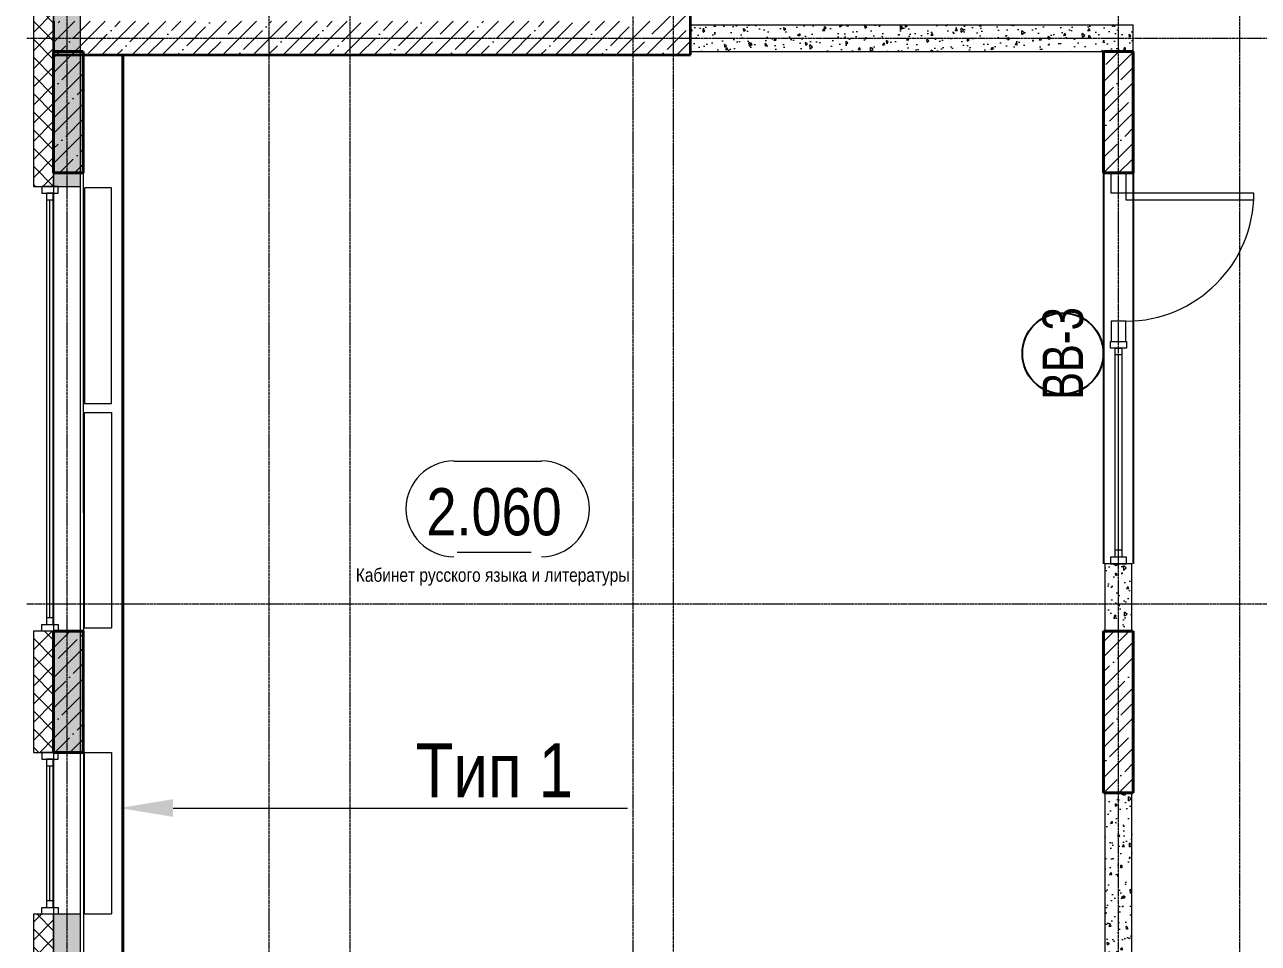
# Model space of a CAD drawing. Header units: millimetres. Extents: x -65509 to 912790, y 446 to 713294.
# Drawn here: x 236380 to 245533, y 184458 to 191275 of the extents above; entities that cross this region are included whole.
import ezdxf
from ezdxf import colors
from ezdxf.entities.mleader import LeaderData, LeaderLine
from ezdxf.enums import TextEntityAlignment as Align
from ezdxf.math import Vec2, Vec3

# ---------------------------------------------------------------- set-up
doc = ezdxf.new("R2010")
doc.units = ezdxf.units.MM
doc.linetypes.add('CENTER2', pattern=[28.575, 19.05, -3.175, 3.175, -3.175])
doc.linetypes.add('HIDDEN2', pattern=[4.7625, 3.175, -1.5875])
doc.layers.get('Defpoints').update_dxf_attribs({"color": 250})
for name, color, linetype, lineweight in [('A-Wall_Материал_Газоблок_Контур', 250, 'Continuous', 0), ('АР_Area', 250, 'Continuous', 5), ('АР_Витраж', 250, 'Continuous', 13), ('АР_Витраж марка', 250, 'Continuous', 9), ('АР_Двери_витраж', 250, 'Continuous', 9), ('АР_Колонны', 250, 'Continuous', 30), ('АР_Окна', 250, 'Continuous', 5), ('АР_Стены ЖБ', 250, 'Continuous', 35), ('АР_Стены ПЕНОблок', 250, 'Continuous', 20), ('АР_Утеплитель', 250, 'Continuous', 0), ('АР_Штриховка', 250, 'Continuous', 0), ('КМ_Фахверки', 250, 'Continuous', 25), ('Размеры зашивки ГКЛ', 250, 'Continuous', 0), ('РД_Оси_100', 250, 'Continuous', 0), ('РД_проем_инж перемыч_фахверк', 250, 'Continuous', 18)]:
    doc.layers.add(name, color=color, linetype=linetype, lineweight=lineweight)
doc.layers.add('АР_Отопительные приборы', color=1, linetype='HIDDEN2', lineweight=0, true_color=0xff0000)
doc.layers.add('Зашивка радиаторов тип 1 (фанера и МДФ)', color=7, linetype='Continuous', lineweight=0, true_color=0x000085)
doc.layers.add('РД_Витраж_вн', color=250, linetype='Continuous')
doc.layers.add('РД_Проем', color=250, linetype='Continuous', lineweight=0, plot=False)
doc.styles.add('Arial_09', font='ARIALN.TTF', dxfattribs={"width": 0.9})
doc.styles.add('style1', font='ARIALN.TTF')
pattern_1 = [(45, (142195.16, 127275.07), (-112.2532, 112.2532), []), (45, (142307.41, 127275.07), (-112.2532, 112.2532), [198.4375, -39.6875, 0, -39.6875])]

# ---------------------------------------------------------------- blocks, each defined once
blk = doc.blocks.new('СОШ_2200_АР_ОСИ_М100_28.05.24')
at = {"layer": 'РД_Оси_100', "linetype": 'CENTER2'}
for p, q in [((94500, -6155), (94500, 139938.679)), ((96000, -6155), (96000, 139938.679)), ((102300, -6155), (102300, 139938.679)), ((119910, 59700), (94200, 59700))]:
    blk.add_line(p, q, dxfattribs=at)
for points in [[(96600, -6155), (96600, 139938.679)], [(98700, -6194.98), (98700, 139538.679), (98550, 139938.679)], [(99000, -6195.83), (99000, 139538.679), (99150, 139938.679)], [(103200, -6155), (103200, 139938.679)], [(94200, 63900), (119410, 63900), (119910, 63750)]]:
    blk.add_lwpolyline(points, dxfattribs=at)
blk = doc.blocks.new('MOK-МаркаПом_овал_ареал')
for p, q in [((-2.986, 3.764), (3.522, 3.764)), ((-2.75, -3), (2.75, -3))]:
    blk.add_line(p, q)
for centre, radius, start, end in [((-2.986, 0.215), 3.55, 90, 270), ((3.522, 0.215), 3.55, 270, 90), ((-7.411, 0), 7.161, 0, 0.00095)]:
    blk.add_arc(centre, radius, start, end)
at = {"color": 0, "style": 'style1'}
blk.add_attdef('АР-ПОМЕЩЕНИЕ:НОМЕР', text='', height=3, dxfattribs=at).set_placement((0.261, 0), align=Align.MIDDLE)
blk = doc.blocks.new('МаркаВитража1')
at = {"layer": 'Defpoints'}
blk.add_circle((0, 0), 3, dxfattribs=at)
at = {"color": 0, "linetype": 'ByBlock', "lineweight": -2, "style": 'Arial_09', "width": 0.9}
blk.add_attdef('АР-ОКНО:НАИМЕНОВАНИЕ', text='', height=3, dxfattribs=at).set_placement((0, 0), align=Align.MIDDLE)

msp = doc.modelspace()

# ---------------------------------------------------------------- hatches: boundary and pattern name
at = {"layer": 'АР_Штриховка', "linetype": 'Continuous', "lineweight": 5}
h = msp.add_hatch(dxfattribs=at)
h.set_pattern_fill('ANSI35', color=256, scale=25, angle=-360, style=0)
h.set_pattern_definition([(45, (142195.16, 127275.07), (-112.2532, 112.2532), []), (45, (142307.41, 127275.07), (-112.2532, 112.2532), [198.4375, -39.6875, 0, -39.6875])])
h.paths.add_polyline_path([(241320.157, 196150.073), (241070.157, 196400.073), (241070.157, 191300.073), (241320.157, 191050.073)], flags=0)
at = {"layer": 'АР_Штриховка', "linetype": 'Continuous', "lineweight": 0}
h = msp.add_hatch(dxfattribs=at)
h.set_pattern_fill('ANSI37', color=256, scale=30, style=0)
h.set_pattern_definition([(45, (142195.16, 127275.07), (-67.35192, 67.35192), []), (135, (142195.16, 127275.07), (-67.35192, -67.35192), [])])
h.paths.add_polyline_path([(236445.157, 141375.073), (236595.157, 141375.073), (236595.157, 148675.073), (236445.157, 148675.073)], flags=0)
h.paths.add_polyline_path([(236445.157, 151075.073), (236595.157, 151075.073), (236595.157, 152275.073), (236445.157, 152275.073)], flags=0)
h.paths.add_polyline_path([(236445.157, 153475.073), (236595.157, 153475.073), (236595.157, 154375.073), (236445.157, 154375.073)], flags=0)
h.paths.add_polyline_path([(236445.157, 156475.073), (236595.157, 156475.073), (236595.157, 158575.073), (236445.157, 158575.073)], flags=0)
h.paths.add_polyline_path([(236445.157, 159775.073), (236595.157, 159775.073), (236595.157, 160675.073), (236445.157, 160675.073)], flags=0)
h.paths.add_polyline_path([(236445.157, 163975.073), (236595.157, 163975.073), (236595.157, 164875.073), (236445.157, 164875.073)], flags=0)
h.paths.add_polyline_path([(236445.157, 166075.073), (236595.157, 166075.073), (236595.157, 166975.073), (236445.157, 166975.073)], flags=0)
h.paths.add_polyline_path([(236445.157, 168175.073), (236595.157, 168175.073), (236595.157, 169075.073), (236445.157, 169075.073)], flags=0)
h.paths.add_polyline_path([(236445.157, 172375.073), (236595.157, 172375.073), (236595.157, 173275.073), (236445.157, 173275.073)], flags=0)
h.paths.add_polyline_path([(236445.157, 174475.073), (236595.157, 174475.073), (236595.157, 175975.073), (236445.157, 175975.073)], flags=0)
h.paths.add_polyline_path([(236445.157, 177175.073), (236595.157, 177175.073), (236595.157, 178075.073), (236445.157, 178075.073)], flags=0)
h.paths.add_polyline_path([(236445.157, 181375.073), (236595.157, 181375.073), (236595.157, 182575.073), (236445.157, 182575.073)], flags=0)
h.paths.add_polyline_path([(236445.157, 183775.073), (236595.157, 183775.073), (236595.157, 184675.073), (236445.157, 184675.073)], flags=0)
h.paths.add_polyline_path([(236445.157, 185875.073), (236595.157, 185875.073), (236595.157, 186775.073), (236445.157, 186775.073)], flags=0)
h.paths.add_polyline_path([(236445.157, 190075.073), (236595.157, 190075.073), (236595.157, 191375.073), (236445.157, 191375.073)], flags=0)
h = msp.add_hatch(dxfattribs=at)
h.set_pattern_fill('AR-CONC', color=256, style=0)
h.set_pattern_definition([(50, (142195.16, 127275.07), (182.18467, -15.93909), [19.05, -209.55]), (355, (142195.16, 127275.07), (-35.24342, 191.05685), [15.24, -167.64058]), (100.45144, (142210.34, 127273.74), (146.94125, 175.11775), [16.19, -178.09024]), (46.1842, (142195.16, 127325.87), (271.07904, -42.04233), [28.575, -314.325]), (96.63556, (142217.75, 127322.37), (237.40413, 247.4261), [24.285, -267.1356]), (351.18415, (142195.16, 127325.87), (237.4041, 247.4261), [22.86, -251.4597]), (21, (142220.56, 127313.17), (151.6144, -102.2652), [19.05, -209.55]), (326, (142220.56, 127313.17), (61.80203, 184.18797), [15.24, -167.64]), (71.45144, (142233.2, 127304.65), (213.41642, 81.92277), [16.19, -178.08994]), (37.5, (142195.16, 127275.07), (3.088603, 84.55504), [0, -165.608, 0, -170.18, 0, -168.275]), (7.5, (142195.16, 127275.07), (66.81966, 100.180575), [0, -97.028, 0, -161.798, 0, -64.135]), (327.5, (142138.515, 127275.07), (135.590595, -5.728744), [0, -63.5, 0, -198.12, 0, -262.89]), (317.5, (142113.12, 127275.07), (148.12918, 25.42649), [0, -82.55, 0, -131.572, 0, -186.69])])
h.paths.add_polyline_path([(236595.157, 141375.073), (236795.157, 141375.073), (236795.157, 148675.073), (236595.157, 148675.073)], flags=0)
h.paths.add_polyline_path([(236595.157, 151075.073), (236795.157, 151075.073), (236795.157, 152275.073), (236595.157, 152275.073)], flags=0)
h.paths.add_polyline_path([(236595.157, 153475.073), (236795.157, 153475.073), (236795.157, 154375.073), (236595.157, 154375.073)], flags=0)
h.paths.add_polyline_path([(236595.157, 156475.073), (236795.157, 156475.073), (236795.157, 158575.073), (236595.157, 158575.073)], flags=0)
h.paths.add_polyline_path([(236595.157, 159775.073), (236795.157, 159775.073), (236795.157, 160675.073), (236595.157, 160675.073)], flags=0)
h.paths.add_polyline_path([(236595.157, 163975.073), (236795.157, 163975.073), (236795.157, 164875.073), (236595.157, 164875.073)], flags=0)
h.paths.add_polyline_path([(236595.157, 166075.073), (236795.157, 166075.073), (236795.157, 166975.073), (236595.157, 166975.073)], flags=0)
h.paths.add_polyline_path([(236595.157, 168175.073), (236795.157, 168175.073), (236795.157, 169075.073), (236595.157, 169075.073)], flags=0)
h.paths.add_polyline_path([(236595.157, 172375.073), (236795.157, 172375.073), (236795.157, 173275.073), (236595.157, 173275.073)], flags=0)
h.paths.add_polyline_path([(236595.157, 174475.073), (236795.157, 174475.073), (236795.157, 175975.073), (236595.157, 175975.073)], flags=0)
h.paths.add_polyline_path([(236595.157, 177175.073), (236795.157, 177175.073), (236795.157, 178075.073), (236595.157, 178075.073)], flags=0)
h.paths.add_polyline_path([(236595.157, 181375.073), (236795.157, 181375.073), (236795.157, 182575.073), (236595.157, 182575.073)], flags=0)
h.paths.add_polyline_path([(236595.157, 183775.073), (236795.157, 183775.073), (236795.157, 184675.073), (236595.157, 184675.073)], flags=0)
h.paths.add_polyline_path([(236595.157, 185875.073), (236795.157, 185875.073), (236795.157, 186775.073), (236595.157, 186775.073)], flags=0)
h.paths.add_polyline_path([(236595.157, 190075.073), (236795.157, 190075.073), (236795.157, 191375.073), (236595.157, 191375.073)], flags=0)
at = {"layer": 'АР_Штриховка', "linetype": 'Continuous', "lineweight": 5}
h = msp.add_hatch(dxfattribs=at)
h.set_pattern_fill('ANSI35', color=256, scale=25, style=0)
h.set_pattern_definition(pattern_1)
h.paths.add_polyline_path([(241320.157, 191050.073), (241070.157, 191300.073), (236595.157, 191300.073), (236595.157, 191050.073)], flags=0)
at = {"layer": 'АР_Штриховка', "linetype": 'Continuous', "lineweight": 0}
h = msp.add_hatch(dxfattribs=at)
h.set_pattern_fill('AR-CONC', color=256, angle=45, style=0)
h.set_pattern_definition([(95, (142195.16, 127275.07), (140.09465, 117.55338), [19.05, -209.55]), (40, (142195.16, 127275.07), (-160.01845, 110.17673), [15.24, -167.64058]), (145.45144, (142206.83, 127284.87), (-19.9238, 227.7301), [16.19, -178.09024]), (91.1842, (142159.24, 127311), (221.41024, 161.9534), [28.575, -314.325]), (141.63556, (142177.7, 127324.5), (-7.0866, 342.82676), [24.285, -267.1356]), (36.18415, (142159.24, 127311), (-7.0866, 342.82676), [22.85997, -251.45973]), (66, (142186.18, 127319.97), (179.51998, 34.89515), [19.05, -209.55]), (11, (142186.18, 127319.97), (-86.53993, 173.9412), [15.24, -167.64]), (116.45145, (142201.14, 127322.88), (92.98005, 208.83634), [16.19, -178.08994]), (82.5, (142195.16, 127275.07), (-57.60547, 61.973414), [0, -165.608, 0, -170.18, 0, -168.275]), (52.5, (142195.16, 127275.07), (-23.58973, 118.087), [0, -97.028, 0, -161.798, 0, -64.135]), (12.5, (142155.105, 127235.02), (99.927863, 91.826196), [0, -63.5, 0, -198.12, 0, -262.89]), (2.5, (142137.14, 127217.06), (86.7639, 122.72239), [0, -82.55, 0, -131.572, 0, -186.69])])
h.paths.add_polyline_path([(244605.157, 191075.073), (244605.157, 191275.073), (242120.157, 191275.073), (242120.157, 191075.073)], flags=0)
h.paths.add_polyline_path([(242120.157, 191075.073), (242120.157, 191275.073), (241320.157, 191275.073), (241320.157, 191075.073)], flags=0)
at = {"layer": 'АР_Штриховка', "linetype": 'Continuous', "lineweight": 5}
h = msp.add_hatch(dxfattribs=at)
h.set_pattern_fill('ANSI35', color=256, scale=25, style=0)
h.set_pattern_definition(pattern_1)
h.paths.add_polyline_path([(236815.157, 191075.073), (236595.157, 191075.073), (236595.157, 190175.073), (236815.157, 190175.073)], flags=0)
h = msp.add_hatch(dxfattribs=at)
h.set_pattern_fill('ANSI35', color=256, scale=25, style=0)
h.set_pattern_definition(pattern_1)
h.paths.add_polyline_path([(244605.157, 191075.073), (244385.157, 191075.073), (244385.157, 190175.073), (244605.157, 190175.073)], flags=0)
at = {"layer": 'АР_Штриховка', "linetype": 'Continuous', "lineweight": 0}
h = msp.add_hatch(dxfattribs=at)
h.set_pattern_fill('AR-CONC', color=256, angle=-315, style=0)
h.set_pattern_definition([(95, (142195.16, 127275.07), (140.09465, 117.55338), [19.05, -209.55]), (40, (142195.16, 127275.07), (-160.01845, 110.17673), [15.24, -167.64058]), (145.45144, (142206.83, 127284.87), (-19.9238, 227.7301), [16.19, -178.09024]), (91.1842, (142159.24, 127311), (221.41024, 161.9534), [28.575, -314.325]), (141.63556, (142177.7, 127324.5), (-7.0866, 342.82676), [24.285, -267.1356]), (36.18415, (142159.24, 127311), (-7.0866, 342.82676), [22.85997, -251.4597]), (66, (142186.18, 127319.97), (179.51998, 34.89515), [19.05, -209.55]), (11, (142186.18, 127319.97), (-86.53993, 173.9412), [15.24, -167.64]), (116.45145, (142201.14, 127322.88), (92.98005, 208.83634), [16.19, -178.08994]), (82.5, (142195.16, 127275.07), (-57.60547, 61.973414), [0, -165.608, 0, -170.18, 0, -168.275]), (52.5, (142195.16, 127275.07), (-23.58973, 118.087), [0, -97.028, 0, -161.798, 0, -64.135]), (12.5, (142155.105, 127235.02), (99.927863, 91.826196), [0, -63.5, 0, -198.12, 0, -262.89]), (2.5, (142137.14, 127217.06), (86.7639, 122.72239), [0, -82.55, 0, -131.572, 0, -186.69])])
h.paths.add_polyline_path([(244595.157, 187274.925), (244395.157, 187274.925), (244395.157, 186774.073), (244595.157, 186774.073)], flags=0)
at = {"layer": 'АР_Штриховка', "linetype": 'Continuous', "lineweight": 5}
h = msp.add_hatch(dxfattribs=at)
h.set_pattern_fill('ANSI35', color=256, scale=25, style=0)
h.set_pattern_definition(pattern_1)
h.paths.add_polyline_path([(236815.157, 186775.073), (236595.157, 186775.073), (236595.157, 185875.073), (236815.157, 185875.073)], flags=0)
h = msp.add_hatch(dxfattribs=at)
h.set_pattern_fill('ANSI35', color=256, scale=25, style=0)
h.set_pattern_definition(pattern_1)
h.paths.add_polyline_path([(244605.157, 186775.073), (244385.157, 186775.073), (244385.157, 185575.073), (244605.157, 185575.073)], flags=0)
at = {"layer": 'АР_Штриховка', "linetype": 'Continuous', "lineweight": 0}
h = msp.add_hatch(dxfattribs=at)
h.set_pattern_fill('AR-CONC', color=256, angle=-315, style=0)
h.set_pattern_definition([(95, (142195.16, 127275.07), (140.09465, 117.55338), [19.05, -209.55]), (40, (142195.16, 127275.07), (-160.01845, 110.17673), [15.24, -167.64058]), (145.45144, (142206.83, 127284.87), (-19.9238, 227.7301), [16.19, -178.09024]), (91.1842, (142159.24, 127311), (221.41024, 161.9534), [28.575, -314.325]), (141.63556, (142177.7, 127324.5), (-7.0866, 342.82676), [24.285, -267.1356]), (36.18415, (142159.24, 127311), (-7.0866, 342.82676), [22.85997, -251.4597]), (66, (142186.18, 127319.97), (179.51998, 34.89515), [19.05, -209.55]), (11, (142186.18, 127319.97), (-86.53993, 173.9412), [15.24, -167.64]), (116.45145, (142201.14, 127322.88), (92.98005, 208.83634), [16.19, -178.08994]), (82.5, (142195.16, 127275.07), (-57.60547, 61.973414), [0, -165.608, 0, -170.18, 0, -168.275]), (52.5, (142195.16, 127275.07), (-23.58973, 118.087), [0, -97.028, 0, -161.798, 0, -64.135]), (12.5, (142155.105, 127235.02), (99.927863, 91.826196), [0, -63.5, 0, -198.12, 0, -262.89]), (2.5, (142137.14, 127217.06), (86.7639, 122.72239), [0, -82.55, 0, -131.572, 0, -186.69])])
h.paths.add_polyline_path([(244595.157, 185576.073), (244395.157, 185576.073), (244395.157, 182875.073), (244595.157, 182875.073)], flags=0)
h.paths.add_polyline_path([(244595.157, 182875.073), (244395.157, 182875.073), (244395.157, 182574.071), (244595.157, 182574.071)], flags=0)

# ---------------------------------------------------------------- linework, layer by layer
at = {"layer": 'A-Wall_Материал_Газоблок_Контур', "linetype": 'Continuous', "lineweight": 0}
for p, q in [((236795.157, 186775.073), (236795.157, 190075.073)), ((236795.157, 184675.073), (236795.157, 185875.073))]:
    msp.add_line(p, q, dxfattribs=at)
at = {"layer": 'АР_Витраж', "linetype": 'Continuous', "lineweight": 5}
for p, q in [((244385.157, 187274.925), (244385.157, 188925.073)), ((244605.157, 187274.925), (244605.157, 188925.073))]:
    msp.add_line(p, q, dxfattribs=at)
at = {"layer": 'АР_Витраж', "linetype": 'Continuous', "lineweight": 13}
for p, q in [((244520.157, 188825.073), (244470.157, 188825.073)), ((244495.157, 187374.925), (244495.157, 188825.073)), ((244520.157, 187374.925), (244470.157, 187374.925))]:
    msp.add_line(p, q, dxfattribs=at)
for points in [[(244435.157, 188875.073), (244435.157, 188925.073), (244555.157, 188925.073), (244555.157, 188875.073)], [(244520.157, 187324.925), (244470.157, 187324.925), (244470.157, 188875.073), (244520.157, 188875.073)], [(244435.157, 187324.925), (244435.157, 187274.925), (244555.157, 187274.925), (244555.157, 187324.925)]]:
    msp.add_lwpolyline(points, close=True, dxfattribs=at)
at = {"layer": 'АР_Двери_витраж', "linetype": 'Continuous', "lineweight": 9}
for points in [[(244440.157, 190025.073), (244440.157, 190175.073), (244550.157, 190175.073), (244550.157, 190025.073)], [(244550.157, 190025.073), (244550.157, 189975.073), (245500.157, 189975.073), (245500.157, 190025.073)], [(244440.157, 189075.073), (244440.157, 188925.073), (244550.157, 188925.073), (244550.157, 189075.073)]]:
    msp.add_lwpolyline(points, close=True, dxfattribs=at)
msp.add_arc((244550.157, 190025.073), 950, 270, 0, dxfattribs=at)
at = {"layer": 'АР_Колонны', "linetype": 'HIDDEN2', "lineweight": 25}
for p, q in [((236595.157, 191075.073), (236815.157, 191075.073)), ((236595.157, 190175.073), (236595.157, 191075.073)), ((236815.157, 191075.073), (236815.157, 190175.073)), ((244385.157, 191075.073), (244605.157, 191075.073)), ((244385.157, 190175.073), (244385.157, 191075.073)), ((244605.157, 191075.073), (244605.157, 190175.073)), ((236815.157, 190175.073), (236595.157, 190175.073)), ((244605.157, 190175.073), (244385.157, 190175.073)), ((236595.157, 186775.073), (236815.157, 186775.073)), ((236595.157, 185875.073), (236595.157, 186775.073)), ((236815.157, 186775.073), (236815.157, 185875.073)), ((244385.157, 186775.073), (244605.157, 186775.073)), ((244385.157, 185575.073), (244385.157, 186775.073)), ((244605.157, 186775.073), (244605.157, 185575.073)), ((236815.157, 185875.073), (236595.157, 185875.073)), ((244605.157, 185575.073), (244385.157, 185575.073))]:
    msp.add_line(p, q, dxfattribs=at)
at = {"layer": 'АР_Колонны', "linetype": 'Continuous', "lineweight": 35}
for p, q in [((236595.157, 190175.073), (236595.157, 191075.073)), ((236595.157, 191075.073), (236815.157, 191075.073)), ((236815.157, 190175.073), (236815.157, 191075.073)), ((244385.157, 190175.073), (244385.157, 191075.073)), ((244605.157, 191075.073), (244385.157, 191075.073)), ((244605.157, 191075.073), (244385.157, 191075.073)), ((244605.157, 190175.073), (244605.157, 191075.073)), ((236595.157, 190175.073), (236815.157, 190175.073)), ((244385.157, 190175.073), (244605.157, 190175.073)), ((236595.157, 185875.073), (236595.157, 186775.073)), ((236595.157, 186775.073), (236815.157, 186775.073)), ((236815.157, 185875.073), (236815.157, 186775.073)), ((244385.157, 185575.073), (244385.157, 186775.073)), ((244385.157, 186775.073), (244605.157, 186775.073)), ((244605.157, 185575.073), (244605.157, 186775.073)), ((236595.157, 185875.073), (236815.157, 185875.073)), ((244385.157, 185575.073), (244605.157, 185575.073))]:
    msp.add_line(p, q, dxfattribs=at)
at = {"layer": 'АР_Окна', "linetype": 'Continuous', "lineweight": 5}
for p, q in [((236795.157, 186775.073), (236795.157, 190075.073)), ((236542.657, 189975.073), (236592.657, 189975.073)), ((236567.657, 186875.073), (236567.657, 189975.073)), ((236542.657, 186875.073), (236592.657, 186875.073)), ((236795.157, 184675.073), (236795.157, 185875.073)), ((236542.657, 185775.073), (236592.657, 185775.073)), ((236567.657, 184775.073), (236567.657, 185775.073)), ((236542.657, 184775.073), (236592.657, 184775.073))]:
    msp.add_line(p, q, dxfattribs=at)
for points in [[(236627.657, 190025.073), (236627.657, 190075.073), (236507.657, 190075.073), (236507.657, 190025.073)], [(236542.657, 186825.073), (236592.657, 186825.073), (236592.657, 190025.073), (236542.657, 190025.073)], [(236627.657, 186825.073), (236627.657, 186775.073), (236507.657, 186775.073), (236507.657, 186825.073)], [(236627.657, 185825.073), (236627.657, 185875.073), (236507.657, 185875.073), (236507.657, 185825.073)], [(236542.657, 184725.073), (236592.657, 184725.073), (236592.657, 185825.073), (236542.657, 185825.073)], [(236627.657, 184725.073), (236627.657, 184675.073), (236507.657, 184675.073), (236507.657, 184725.073)]]:
    msp.add_lwpolyline(points, close=True, dxfattribs=at)
at = {"layer": 'АР_Отопительные приборы'}
for points in [[(237025.157, 190063.24), (236825.157, 190063.24), (236825.157, 188463.24), (237025.157, 188463.24)], [(236825.157, 188398.007), (237025.157, 188398.007), (237025.157, 186798.007), (236825.157, 186798.007)], [(237025.157, 184675.073), (236825.157, 184675.073), (236825.157, 185875.073), (237025.157, 185875.073)]]:
    msp.add_lwpolyline(points, close=True, dxfattribs=at)
at = {"layer": 'АР_Стены ЖБ', "linetype": 'Continuous', "lineweight": 35}
for p, q in [((241320.157, 191050.073), (241320.157, 196150.073)), ((236595.157, 191300.073), (236595.157, 191050.073)), ((236595.157, 191050.073), (241320.157, 191050.073))]:
    msp.add_line(p, q, dxfattribs=at)
at = {"layer": 'АР_Стены ЖБ', "linetype": 'Continuous', "lineweight": 40}
for p, q in [((236815.157, 191075.073), (236595.157, 191075.073)), ((236595.157, 191075.073), (236595.157, 190175.073)), ((236815.157, 190175.073), (236815.157, 191075.073)), ((244605.157, 191075.073), (244385.157, 191075.073)), ((244385.157, 191075.073), (244385.157, 190175.073)), ((244605.157, 190175.073), (244605.157, 191075.073)), ((236595.157, 190175.073), (236815.157, 190175.073)), ((244385.157, 190175.073), (244605.157, 190175.073)), ((236815.157, 186775.073), (236595.157, 186775.073)), ((236595.157, 186775.073), (236595.157, 185875.073)), ((236815.157, 185875.073), (236815.157, 186775.073)), ((244605.157, 186775.073), (244385.157, 186775.073)), ((244385.157, 186775.073), (244385.157, 185575.073)), ((244605.157, 185575.073), (244605.157, 186775.073)), ((236595.157, 185875.073), (236815.157, 185875.073)), ((244385.157, 185575.073), (244605.157, 185575.073))]:
    msp.add_line(p, q, dxfattribs=at)
at = {"layer": 'АР_Стены ПЕНОблок', "linetype": 'Continuous', "lineweight": 20}
for p, q in [((236595.157, 191375.073), (236595.157, 190075.073)), ((236795.157, 190075.073), (236795.157, 191375.073)), ((241320.157, 191275.073), (244605.157, 191275.073)), ((241320.157, 191275.073), (241320.157, 191075.073)), ((244605.157, 191075.073), (244605.157, 191275.073)), ((241320.157, 191075.073), (244605.157, 191075.073)), ((236595.157, 190075.073), (236795.157, 190075.073)), ((244595.157, 187274.925), (244395.157, 187274.925)), ((244395.157, 187274.925), (244395.157, 186774.073)), ((244595.157, 186774.073), (244595.157, 187274.925)), ((236795.157, 186775.073), (236595.157, 186775.073)), ((236595.157, 186775.073), (236595.157, 185875.073)), ((236795.157, 185875.073), (236795.157, 186775.073)), ((244395.157, 186774.073), (244595.157, 186774.073)), ((236595.157, 185875.073), (236795.157, 185875.073)), ((244595.157, 185576.073), (244395.157, 185576.073)), ((244395.157, 185576.073), (244395.157, 182875.073)), ((244595.157, 182574.071), (244595.157, 185576.073)), ((236795.157, 184675.073), (236595.157, 184675.073)), ((236595.157, 184675.073), (236595.157, 183775.073)), ((236795.157, 183775.073), (236795.157, 184675.073))]:
    msp.add_line(p, q, dxfattribs=at)
at = {"layer": 'АР_Утеплитель', "linetype": 'Continuous', "lineweight": 0}
for p, q in [((236445.157, 191375.073), (236445.157, 190075.073)), ((236595.157, 190075.073), (236595.157, 191375.073)), ((236445.157, 190075.073), (236595.157, 190075.073)), ((236595.157, 186775.073), (236445.157, 186775.073)), ((236445.157, 186775.073), (236445.157, 185875.073)), ((236595.157, 185875.073), (236595.157, 186775.073)), ((236445.157, 185875.073), (236595.157, 185875.073)), ((236595.157, 184675.073), (236445.157, 184675.073)), ((236445.157, 184675.073), (236445.157, 183775.073)), ((236595.157, 183775.073), (236595.157, 184675.073))]:
    msp.add_line(p, q, dxfattribs=at)
at = {"layer": 'Зашивка радиаторов тип 1 (фанера и МДФ)', "linetype": 'Continuous', "lineweight": 0}
for p, q in [((236815.157, 191046.761), (237115.157, 191046.774)), ((236815.157, 191046.761), (236815.532, 181975.073)), ((237103.032, 181975.085), (237102.657, 191046.773)), ((237102.657, 191046.773), (237103.032, 181975.085)), ((237115.532, 181975.085), (237115.157, 191046.774))]:
    msp.add_line(p, q, dxfattribs=at)
at = {"layer": 'КМ_Фахверки', "lineweight": 5}
msp.add_lwpolyline([(212895.157, 195850.073), (236595.157, 195849.49), (236595.157, 127175.073), (256895.157, 127175.073), (256895.126, 262175.073), (215195.161, 262175.073), (215195.161, 256175.073), (179595.157, 256175.073), (179595.157, 227875.073), (142095.157, 227875.073), (142095.157, 140675.073), (169895.157, 140675.073), (169895.157, 153775.073), (162395.157, 153775.073), (162395.157, 195850.073), (187695.157, 195850.073), (187695.157, 127175.073), (225395.157, 127175.073), (225395.157, 140875.073), (207995.156, 140875.08), (207995.156, 195850.073), (212896.745, 195850.073)], dxfattribs=at)
at = {"layer": 'РД_Витраж_вн', "linetype": 'Continuous', "lineweight": -3}
for p, q in [((244385.157, 190175.073), (244385.157, 187275.073)), ((244605.157, 190175.073), (244605.157, 187275.073))]:
    msp.add_line(p, q, dxfattribs=at)
at = {"layer": 'РД_Проем', "linetype": 'Continuous', "lineweight": 0}
for p, q in [((244385.157, 190175.073), (244385.157, 187275.073)), ((244605.157, 190175.073), (244605.157, 187275.073))]:
    msp.add_line(p, q, dxfattribs=at)
at = {"layer": 'РД_проем_инж перемыч_фахверк', "linetype": 'Continuous', "lineweight": 18}
for p, q in [((244385.157, 190175.073), (244385.157, 187275.073)), ((244605.157, 190175.073), (244605.157, 187275.073))]:
    msp.add_line(p, q, dxfattribs=at)

# ---------------------------------------------------------------- block references
at = {"layer": 'АР_Area', "linetype": 'Continuous', "lineweight": 5}
ref = msp.add_blockref('MOK-МаркаПом_овал_ареал', (239862.75, 187660.86), dxfattribs=dict(at, xscale=100, yscale=100, zscale=100))
ref.add_attrib('АР-ПОМЕЩЕНИЕ:НОМЕР', '2.060', dxfattribs={"layer": '0', "color": 0, "height": 350, "style": 'style1'}).set_placement((239862.75, 187660.86), align=Align.MIDDLE)
ref.add_attrib('АР-ПОМЕЩЕНИЕ:НАИМЕНОВАНИЕ', 'Кабинет русского языка и литературы', dxfattribs={"layer": 'Defpoints', "color": 2, "height": 100, "style": 'style1'}).set_placement((239853.335, 187179.467), align=Align.MIDDLE)
at = {"layer": 'АР_Витраж марка', "linetype": 'Continuous', "lineweight": 9, "xscale": 100, "yscale": 100, "zscale": 100, "rotation": 90}
msp.add_blockref('МаркаВитража1', (244082.387, 188835.01), dxfattribs=at).add_auto_attribs({'АР-ОКНО:НАИМЕНОВАНИЕ': 'ВВ-3'})
at = {"layer": 'РД_Оси_100'}
msp.add_blockref('СОШ_2200_АР_ОСИ_М100_28.05.24', (142195.157, 127275.073), dxfattribs=at)

# ---------------------------------------------------------------- leaders
at = {"layer": 'Размеры зашивки ГКЛ'}
ml = msp.add_multileader_mtext('Standard', dxfattribs=at)
ml.set_content('\\pxsm1;Тип 1 ', color=(0, 0, 138), style='style1')
ml.set_leader_properties(color=256, linetype='ByLayer', lineweight=9)
ml.build(insert=Vec2(0, 0))
ml.multileader.update_dxf_attribs({"has_dogleg": 0, "text_left_attachment_type": 6, "text_right_attachment_type": 6, "text_bottom_attachment_type": 10, "dogleg_length": 25, "arrow_head_size": 400})
ctx = ml.context
ctx.base_point, ctx.char_height, ctx.arrow_head_size, ctx.landing_gap_size, ctx.plane_origin = Vec3(239231.766, 185462.259), 400, 400, 50, Vec3(231287.42, 192432.824)
ctx.left_attachment, ctx.right_attachment, ctx.top_attachment = 6, 6, 10
notes = []
notes.append((ctx, [(0, (1, 1, 0), (239206.766, 185462.259), (1, 0), 25, [(1, [(237081.552, 185462.259)], 0, [])])]))
ctx.mtext.insert, ctx.mtext.width, ctx.mtext.defined_height, ctx.mtext.line_spacing_factor, ctx.mtext.flow_direction = Vec3(239281.766, 185942.259), 1668.44707, 600, 0.3, 5
for ctx, leaders in notes:
    for number, flags, end, landing, length, lines in leaders:
        leader = LeaderData()
        leader.index, (leader.has_last_leader_line, leader.has_dogleg_vector, leader.attachment_direction) = number, flags
        leader.last_leader_point, leader.dogleg_vector, leader.dogleg_length = Vec3(end), Vec3(landing), length
        for number, points, colour, breaks in lines:
            line = LeaderLine()
            line.index, line.vertices, line.color, line.breaks = number, Vec3.list(points), colors.encode_raw_color(colour), breaks
            leader.lines.append(line)
        ctx.leaders.append(leader)

doc.saveas('drawing.dxf')
